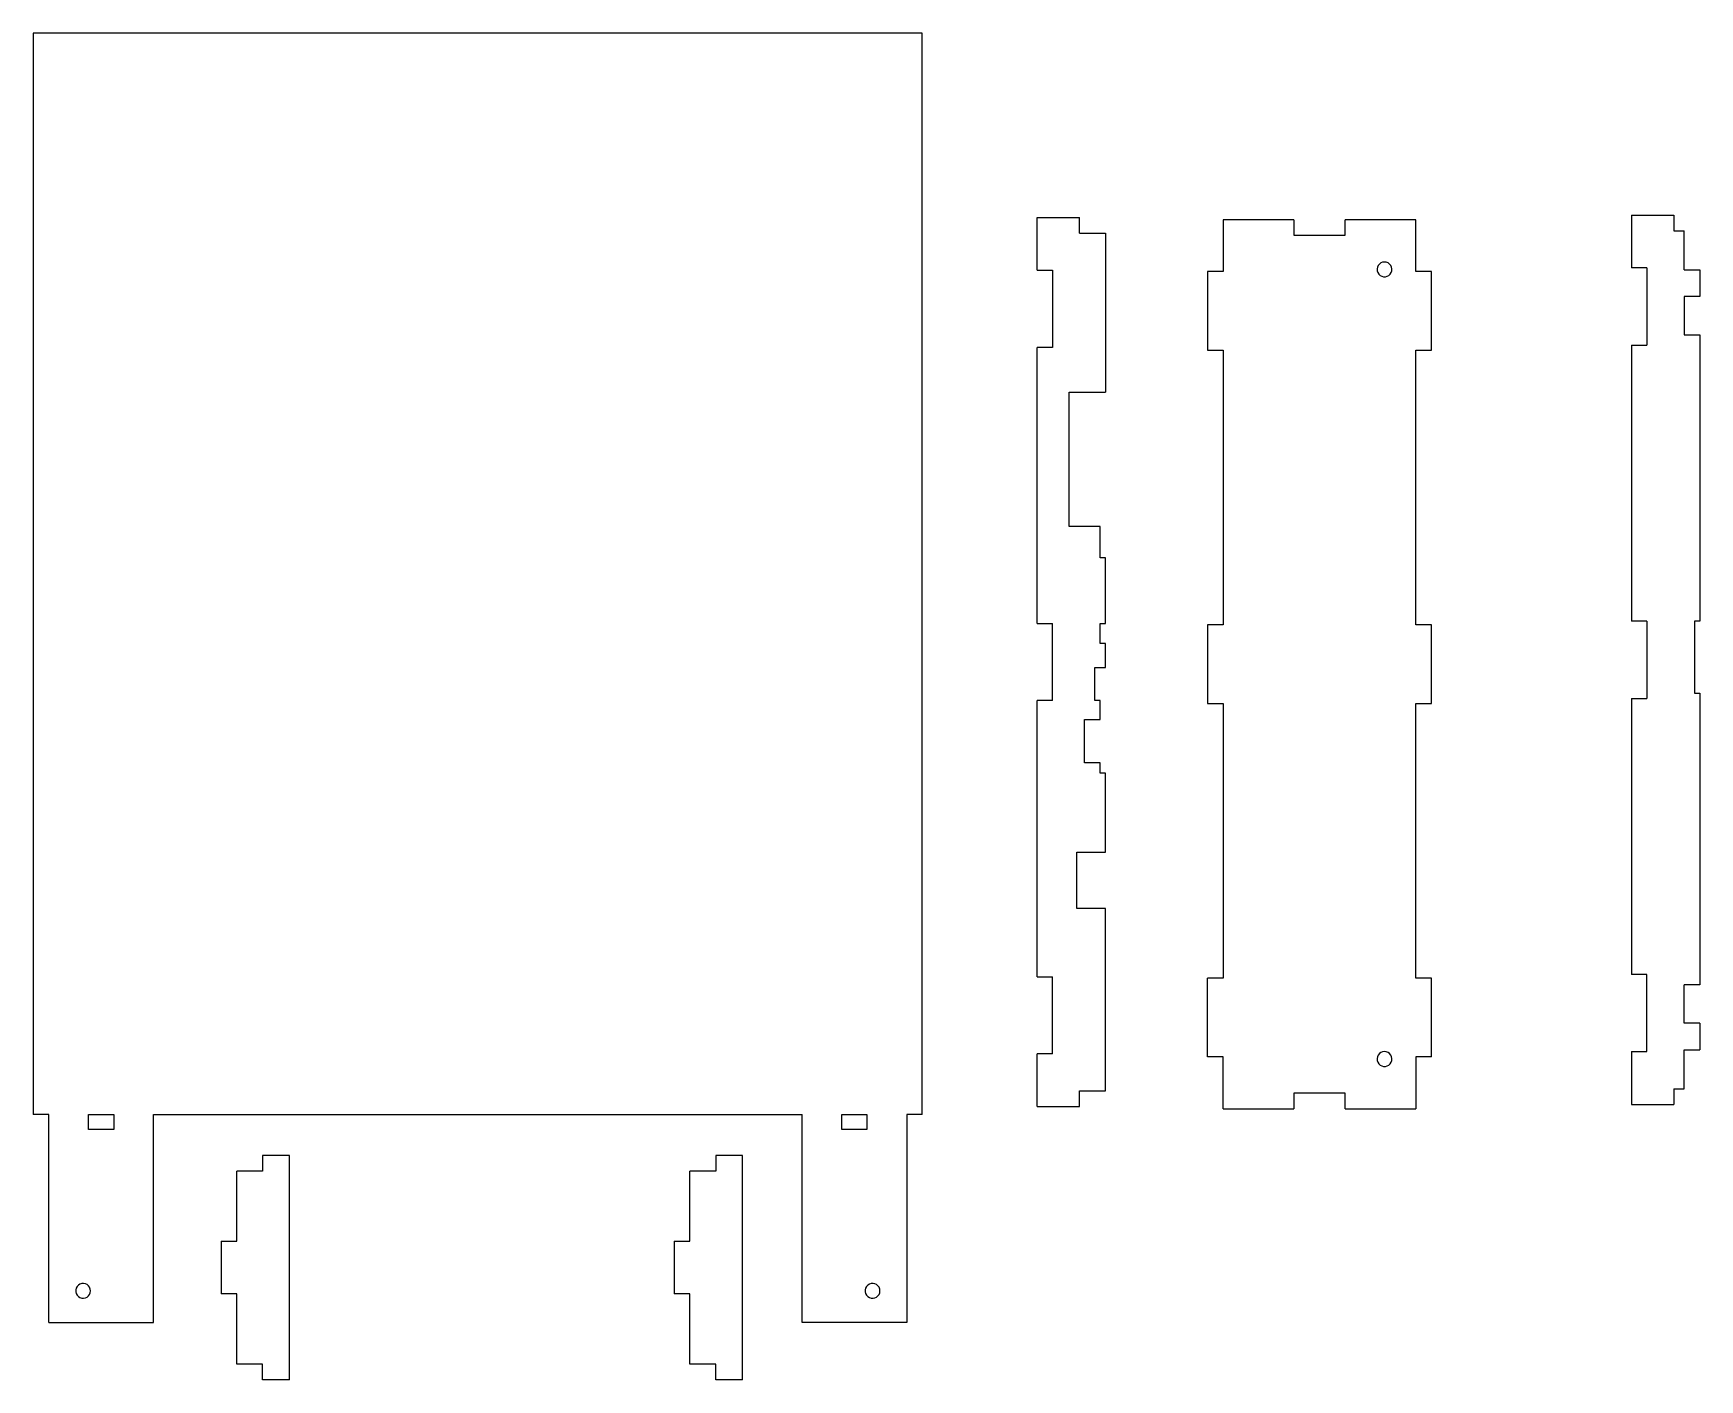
# Model space of a CAD drawing. Extents: x 13 to 543, y 34 to 294.
# Drawn here: x 222.6 to 543.4, y 34.5 to 293.6 of the extents above; entities that cross this region are included whole.
import ezdxf

# ---------------------------------------------------------------- set-up
doc = ezdxf.new("R2010")
doc.units = 0
doc.layers.add('CB_RL866___Front001_contour', color=7, linetype='CONTINUOUS')

msp = doc.modelspace()

# ---------------------------------------------------------------- linework, layer by layer
at = {"layer": 'CB_RL866___Front001_contour', "color": 7}
for points in [[(393.730295, 85.49593), (393.730295, 293.645941), (222.580311, 293.645941), (222.580311, 85.49593)], [(415.831311, 258.197939), (423.981298, 258.197939)], [(415.831311, 248.04794), (415.831311, 258.197939)], [(423.981298, 255.197934), (423.981298, 258.197939)], [(465.285296, 257.773944), (451.63531, 257.773944), (451.63531, 247.773937), (448.635305, 247.773937), (448.635305, 232.623949), (451.63531, 232.623949), (451.63531, 179.773931), (448.635305, 179.773931), (448.635305, 164.623942), (451.63531, 164.623942), (451.63531, 111.77395), (448.635305, 111.77395)], [(465.285296, 257.773944), (465.285296, 254.773939)], [(491.785301, 96.623935), (491.785301, 111.77395), (488.785297, 111.77395), (488.785297, 164.623942), (491.785301, 164.623942), (491.785301, 179.773931), (488.785297, 179.773931), (488.785297, 232.623949), (491.785301, 232.623949), (491.785301, 247.773937), (488.785297, 247.773937), (488.785297, 257.773944), (475.13531, 257.773944)], [(475.13531, 254.773939), (475.13531, 257.773944)], [(530.2513, 258.621934), (530.2513, 248.471935)], [(530.2513, 258.621934), (538.401313, 258.621934), (538.401313, 255.621929), (540.401298, 255.621929)], [(423.981298, 255.197934), (428.981314, 255.197934), (428.981314, 224.547939)], [(465.285296, 254.773939), (475.13531, 254.773939)], [(540.401298, 248.121944), (540.401298, 255.621929)], [(415.831311, 248.04794), (418.831316, 248.04794), (418.831316, 233.197936), (415.831311, 233.197936)], [(481.355294, 248.639945), (481.288302, 248.288949)], [(481.288302, 248.288949), (481.310262, 247.931947)], [(481.310315, 247.931947), (481.421308, 247.591931)], [(481.507297, 248.962949), (481.355294, 248.639945)], [(481.421308, 247.591931), (481.61231, 247.290941)], [(481.735315, 249.23793), (481.507297, 248.962949)], [(481.61231, 247.290941), (481.872316, 247.045936)], [(482.02432, 249.44793), (481.735315, 249.23793)], [(481.872316, 247.045936), (482.185319, 246.873931)], [(482.356319, 249.578951), (482.02432, 249.44793)], [(482.710305, 249.623931), (482.356319, 249.578951)], [(483.064317, 249.578951), (482.710305, 249.623931)], [(483.397295, 249.44793), (483.064317, 249.578951)], [(483.235318, 246.873931), (483.54832, 247.045936)], [(483.6863, 249.23793), (483.397295, 249.44793)], [(483.54832, 247.045936), (483.808299, 247.290941)], [(483.913312, 248.962949), (483.6863, 249.23793)], [(483.808299, 247.290941), (483.999302, 247.591931)], [(484.065315, 248.639945), (483.913312, 248.962949)], [(483.999302, 247.591931), (484.110295, 247.931947)], [(484.132308, 248.288949), (484.065315, 248.639945)], [(484.110295, 247.931947), (484.132255, 248.288949)], [(533.251304, 248.471935), (530.2513, 248.471935)], [(533.251304, 248.471935), (533.251304, 233.621931)], [(540.401298, 248.121944), (543.401303, 248.121944), (543.401303, 242.971935), (540.401298, 242.971935), (540.401298, 235.621942), (543.401303, 235.621942), (543.401303, 180.471928), (542.40131, 180.471928), (542.40131, 166.621943), (543.401303, 166.621943), (543.401303, 110.471936), (540.401298, 110.471936)], [(482.185319, 246.873931), (482.531314, 246.784951)], [(482.531314, 246.784951), (482.889295, 246.784951)], [(482.889295, 246.784951), (483.235318, 246.873931)], [(415.831311, 180.047933), (415.831311, 233.197936)], [(530.2513, 233.621931), (530.2513, 180.471928)], [(530.2513, 233.621931), (533.251304, 233.621931)], [(415.831311, 87.04795), (423.981298, 87.04795), (423.981298, 90.047928), (428.981314, 90.047928), (428.981314, 125.19793), (423.481315, 125.19793), (423.481315, 136.047936), (428.981314, 136.047936), (428.981314, 151.197952), (427.981295, 151.197952), (427.981295, 153.197937), (424.981317, 153.197937), (424.981317, 161.547949), (427.981295, 161.547949), (427.981295, 165.197929), (426.981302, 165.197929), (426.981303, 171.547929), (428.981314, 171.547929), (428.981314, 176.197928), (427.981295, 176.197928), (427.981295, 180.047933), (428.981314, 180.047933), (428.981314, 192.697927), (427.981295, 192.697927), (427.981295, 198.697936), (421.981313, 198.697936), (421.981313, 224.547939), (428.981314, 224.547939)], [(415.831311, 180.047933), (418.831316, 180.047933)], [(418.831316, 165.197929), (418.831316, 180.047933)], [(533.251304, 180.471928), (530.2513, 180.471928)], [(533.251304, 180.471928), (533.251304, 165.62195)], [(418.831316, 165.197929), (415.831311, 165.197929)], [(415.831311, 112.047926), (415.831311, 165.197929)], [(530.2513, 165.62195), (530.2513, 112.471947)], [(530.2513, 165.62195), (533.251304, 165.62195)], [(530.2513, 97.621943), (533.251304, 97.621943), (533.251304, 112.471947), (530.2513, 112.471947)], [(415.831311, 112.047926), (418.831316, 112.047926)], [(418.831316, 97.197949), (418.831316, 112.047926)], [(451.63531, 96.623935), (448.635305, 96.623935), (448.635305, 111.77395)], [(540.401298, 103.121943), (540.401298, 110.471936)], [(543.401303, 103.121943), (540.401298, 103.121943)], [(543.401303, 103.121943), (543.401303, 97.971934)], [(418.831316, 97.197949), (415.831311, 97.197949)], [(415.831311, 87.04795), (415.831311, 97.197949)], [(451.63531, 86.623929), (451.63531, 96.623935)], [(481.355294, 96.639942), (481.288302, 96.288946)], [(481.288302, 96.288946), (481.310262, 95.931944)], [(481.507297, 96.962946), (481.355294, 96.639942)], [(481.735315, 97.237927), (481.507297, 96.962946)], [(482.02432, 97.447927), (481.735315, 97.237927)], [(482.356319, 97.578949), (482.02432, 97.447927)], [(482.710305, 97.623928), (482.356319, 97.578949)], [(483.064317, 97.578949), (482.710305, 97.623928)], [(483.397295, 97.447927), (483.064317, 97.578949)], [(483.6863, 97.237927), (483.397295, 97.447927)], [(483.913312, 96.962946), (483.6863, 97.237927)], [(484.065315, 96.639942), (483.913312, 96.962946)], [(484.132308, 96.288946), (484.065315, 96.639942)], [(484.110295, 95.931944), (484.132255, 96.288946)], [(488.785297, 96.623935), (488.785297, 86.623929)], [(491.785301, 96.623935), (488.785297, 96.623935)], [(530.2513, 97.621943), (530.2513, 87.471945)], [(540.401298, 97.971934), (543.401303, 97.971934)], [(540.401298, 90.471949), (540.401298, 97.971934)], [(481.310315, 95.931944), (481.421308, 95.591928)], [(481.421308, 95.591928), (481.61231, 95.290938)], [(481.61231, 95.290938), (481.872316, 95.045934)], [(481.872316, 95.045934), (482.185319, 94.873928)], [(482.185319, 94.873928), (482.531314, 94.784949)], [(482.531314, 94.784949), (482.889295, 94.784949)], [(482.889295, 94.784949), (483.235318, 94.873928)], [(483.235318, 94.873928), (483.54832, 95.045934)], [(483.54832, 95.045934), (483.808299, 95.290938)], [(483.808299, 95.290938), (483.999302, 95.591928)], [(483.999302, 95.591928), (484.110295, 95.931944)], [(538.401313, 90.471949), (540.401298, 90.471949)], [(538.401313, 90.471949), (538.401313, 87.471945)], [(451.63531, 86.623929), (465.285296, 86.623929)], [(465.285296, 89.623933), (465.285296, 86.623929)], [(475.13531, 89.623933), (465.285296, 89.623933)], [(475.13531, 86.623929), (475.13531, 89.623933)], [(475.13531, 86.623929), (488.785297, 86.623929)], [(530.2513, 87.471945), (538.401313, 87.471945)], [(225.580316, 85.49593), (222.580311, 85.49593)], [(225.580316, 45.495931), (225.580316, 85.49593)], [(225.580316, 45.495931), (245.730321, 45.495931), (245.730321, 85.49593)], [(245.730321, 85.49593), (370.580311, 85.49593)], [(370.580311, 45.495931), (370.580311, 85.49593)], [(390.730317, 85.49593), (390.730317, 45.495931)], [(393.730295, 85.49593), (390.730317, 85.49593)], [(271.88332, 77.62193), (266.733311, 77.62193), (266.733311, 74.621952), (261.7333, 74.621952)], [(271.88332, 34.471934), (271.88332, 77.62193)], [(359.117318, 77.62193), (353.967309, 77.62193), (353.967309, 74.621952), (348.967319, 74.621952)], [(359.117318, 34.471934), (359.117318, 77.62193)], [(261.7333, 61.121932), (261.7333, 74.621952)], [(348.967319, 61.121932), (348.967319, 74.621952)], [(258.733324, 61.121932), (261.733303, 61.121932)], [(258.733324, 61.121932), (258.733324, 50.971933)], [(345.967315, 61.121932), (348.967319, 61.121932)], [(345.967315, 61.121932), (345.967315, 50.971933)], [(230.83031, 52.09493), (230.741305, 51.748935)], [(230.741305, 51.748935), (230.741305, 51.391932)], [(230.741305, 51.391932), (230.83031, 51.045937)], [(231.002316, 52.407932), (230.83031, 52.09493)], [(231.24732, 52.668944), (231.002316, 52.407932)], [(231.54831, 52.859947), (231.24732, 52.668944)], [(231.8883, 52.970939), (231.54831, 52.859947)], [(232.244323, 52.992926), (231.8883, 52.970966)], [(232.595319, 52.925934), (232.244323, 52.992926)], [(232.918323, 52.773931), (232.595319, 52.925934)], [(233.19431, 52.545939), (232.918323, 52.773931)], [(233.404309, 52.256935), (233.19431, 52.545939)], [(233.535305, 51.924936), (233.404309, 52.256935)], [(233.58031, 51.57095), (233.535305, 51.924936)], [(233.535305, 51.215932), (233.58031, 51.57095)], [(382.830308, 52.09493), (382.741302, 51.748935)], [(382.741302, 51.748935), (382.741302, 51.391932)], [(382.741302, 51.391932), (382.830308, 51.045937)], [(383.002314, 52.407932), (382.830308, 52.09493)], [(383.247318, 52.668944), (383.002314, 52.407932)], [(383.548308, 52.859947), (383.247318, 52.668944)], [(383.888298, 52.970939), (383.548308, 52.859947)], [(384.244294, 52.992926), (383.888298, 52.970966)], [(384.595317, 52.925934), (384.244294, 52.992926)], [(384.91832, 52.773931), (384.595317, 52.925934)], [(385.194307, 52.545939), (384.91832, 52.773931)], [(385.404307, 52.256935), (385.194307, 52.545939)], [(385.535302, 51.924936), (385.404307, 52.256935)], [(385.580308, 51.57095), (385.535302, 51.924936)], [(385.535302, 51.215932), (385.580308, 51.57095)], [(230.83031, 51.045937), (231.002316, 50.732935)], [(231.002316, 50.732935), (231.24732, 50.472929)], [(231.24732, 50.472929), (231.54831, 50.280947)], [(231.54831, 50.280947), (231.8883, 50.170933)], [(231.8883, 50.170933), (232.244323, 50.148973)], [(232.244323, 50.148946), (232.595319, 50.215939)], [(232.595319, 50.215939), (232.918323, 50.367942)], [(232.918323, 50.367942), (233.19431, 50.594928)], [(233.19431, 50.594928), (233.404309, 50.883932)], [(233.404309, 50.883932), (233.535305, 51.215932)], [(261.7333, 50.971933), (258.733322, 50.971933)], [(261.7333, 37.471939), (261.7333, 50.971933)], [(348.967319, 50.971933), (345.967315, 50.971933)], [(348.967319, 37.471939), (348.967319, 50.971933)], [(382.830308, 51.045937), (383.002314, 50.732935)], [(383.002314, 50.732935), (383.247318, 50.472929)], [(383.247318, 50.472929), (383.548308, 50.280947)], [(383.548308, 50.280947), (383.888298, 50.170933)], [(383.888298, 50.170933), (384.244294, 50.148973)], [(384.244294, 50.148946), (384.595317, 50.215939)], [(384.595317, 50.215939), (384.91832, 50.367942)], [(384.91832, 50.367942), (385.194307, 50.594928)], [(385.194307, 50.594928), (385.404307, 50.883932)], [(385.404307, 50.883932), (385.535302, 51.215932)], [(390.730317, 45.495931), (370.580311, 45.495931)], [(266.733311, 37.471939), (261.7333, 37.471939)], [(266.733311, 34.471934), (266.733311, 37.471939)], [(353.967309, 37.471939), (348.967319, 37.471939)], [(353.967309, 34.471934), (353.967309, 37.471939)], [(271.88332, 34.471934), (266.733311, 34.471934)], [(359.117318, 34.471934), (353.967309, 34.471934)]]:
    msp.add_lwpolyline(points, dxfattribs=at)
for points in [[(233.230319, 82.645945), (233.230319, 85.49593), (238.080317, 85.49593), (238.080317, 82.645945)], [(383.080313, 85.49593), (383.080313, 82.645945), (378.230315, 82.645945), (378.230315, 85.49593)]]:
    msp.add_lwpolyline(points, close=True, dxfattribs=at)

doc.saveas('drawing.dxf')
